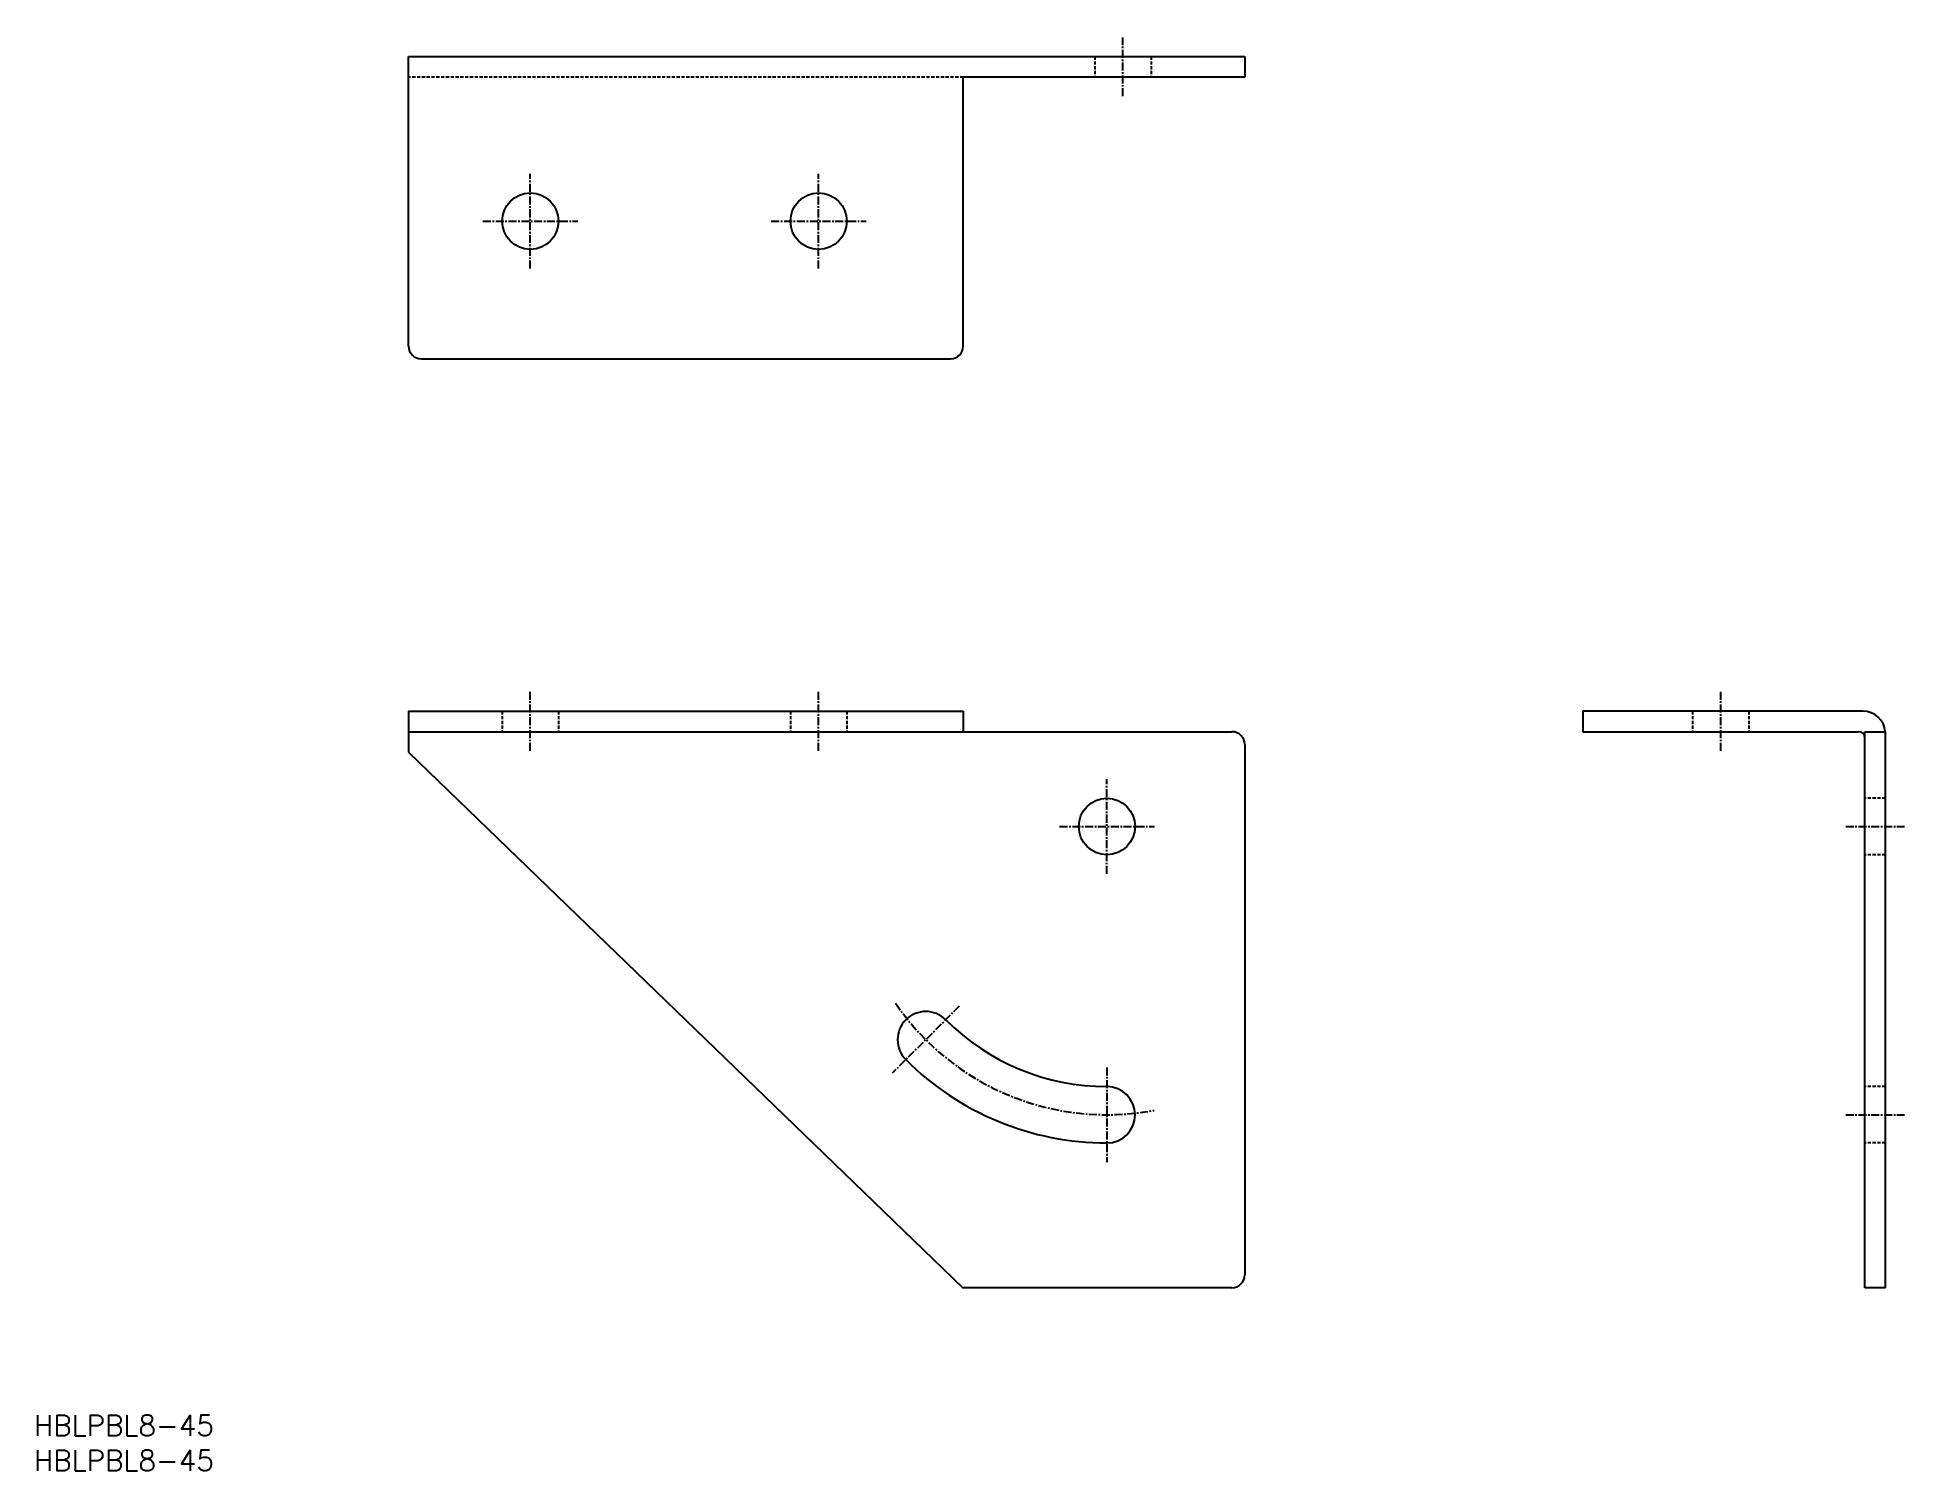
# Model space of a CAD drawing. Extents: x -55 to 236, y -29 to 195.
import ezdxf

# ---------------------------------------------------------------- set-up
doc = ezdxf.new("R2010")
doc.units = 0
doc.linetypes.add('CENTER', pattern=[2, 1.25, -0.25, 0.25, -0.25])
doc.linetypes.add('DASHED', pattern=[0.75, 0.5, -0.25])
doc.layers.get('0').update_dxf_attribs({"linetype": 'CONTINUOUS'})
doc.layers.add('CENTER', color=1, linetype='CENTER')
doc.styles.get("Standard").update_dxf_attribs({"font": 'txt.shx', "bigfont": 'bigfont.shx'})

msp = doc.modelspace()

# ---------------------------------------------------------------- linework, layer by layer
at = {"color": 7, "linetype": 'CONTINUOUS'}
for p, q in [((2.88, 147), (2.88, 192.2)), ((2.88, 192.2), (133.38, 192.2)), ((133.38, 192.2), (133.38, 189)), ((89.45, 147), (89.45, 189)), ((133.38, 189), (89.45, 189)), ((4.88, 145), (87.45, 145)), ((2.88, 90), (89.45, 90)), ((2.88, 90), (2.88, 86.8)), ((89.45, 90), (89.45, 86.8)), ((229.88, 90), (186.18, 90)), ((186.18, 90), (186.18, 86.8)), ((2.88, 86.8), (131.38, 86.8)), ((2.88, 86.8), (2.88, 83.6)), ((133.38, 84.8), (133.38, 2)), ((186.18, 86.8), (229.18, 86.8)), ((230.18, 0), (230.18, 86.8)), ((230.18, 86.8), (233.38, 86.8)), ((233.38, 0), (233.38, 86.8)), ((2.88, 83.6), (89.38, 0)), ((131.38, 0), (89.38, 0)), ((233.38, 0), (230.18, 0))]:
    msp.add_line(p, q, dxfattribs=at)
at = {"color": 3, "linetype": 'DASHED'}
for p, q in [((109.98, 192.2), (109.98, 189)), ((118.78, 192.2), (118.78, 189)), ((89.45, 189), (2.88, 189)), ((17.48, 90), (17.48, 86.8)), ((26.28, 90), (26.28, 86.8)), ((62.48, 90), (62.48, 86.8)), ((71.28, 90), (71.28, 86.8)), ((203.28, 90), (203.28, 86.8)), ((212.08, 90), (212.08, 86.8)), ((233.38, 76.4), (230.18, 76.4)), ((233.38, 67.6), (230.18, 67.6)), ((233.38, 31.4), (230.18, 31.4)), ((233.38, 22.6), (230.18, 22.6))]:
    msp.add_line(p, q, dxfattribs=at)
at = {"color": 7, "linetype": 'CONTINUOUS'}
for centre in [(21.88, 166.5), (66.88, 166.5), (111.88, 72)]:
    msp.add_circle(centre, 4.4, dxfattribs=at)
for centre, radius, start, end in [((4.88, 147), 2, 180, 270), ((87.45, 147), 2, 270, 0), ((229.88, 86.5), 3.5, 4.9171, 90), ((131.38, 84.8), 2, 0, 90), ((229.18, 85.8), 1, 0, 90), ((83.6, 38.72), 4.4, 45, 225), ((111.88, 67), 35.6, 225, 270), ((111.88, 67), 44.4, 225, 270), ((111.88, 27), 4.4, 270, 90), ((131.38, 2), 2, 270, 0)]:
    msp.add_arc(centre, radius, start, end, dxfattribs=at)
at = {"layer": 'CENTER', "color": 1, "linetype": 'CENTER'}
for p, q in [((114.38, 186), (114.38, 195.2)), ((21.88, 159.1), (21.88, 173.9)), ((66.88, 159.1), (66.88, 173.9)), ((14.48, 166.5), (29.28, 166.5)), ((59.48, 166.5), (74.28, 166.5)), ((21.88, 83.8), (21.88, 93)), ((66.88, 83.8), (66.88, 93)), ((207.68, 83.8), (207.68, 93)), ((111.88, 64.6), (111.88, 79.4)), ((104.48, 72), (119.28, 72)), ((227.18, 72), (236.38, 72)), ((88.83, 43.95), (78.37, 33.48)), ((111.88, 34.4), (111.88, 19.6)), ((227.18, 27), (236.38, 27))]:
    msp.add_line(p, q, dxfattribs=at)
msp.add_arc((111.88, 67), 40, 214.3971, 280.6029, dxfattribs=at)

# ---------------------------------------------------------------- texts
at = {"color": 7, "linetype": 'CONTINUOUS'}
for p in [(-55.61, -23.1), (-55.61, -28.56)]:
    msp.add_text('HBLPBL8-45', height=3.2, dxfattribs=at).set_placement(p)

doc.saveas('drawing.dxf')
